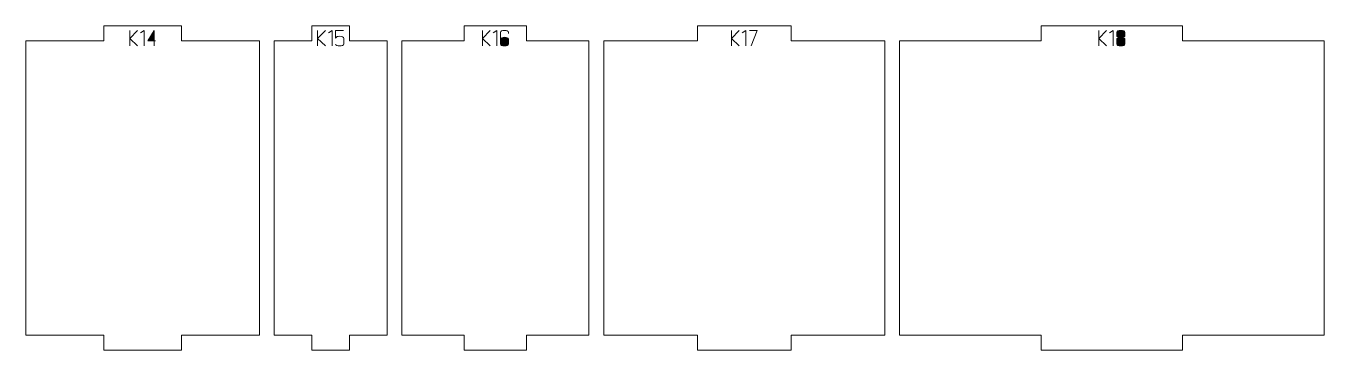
# Model space of a CAD drawing. Header units: centimetres. Extents: x -249 to 275, y -506 to 461.
# Drawn here: x -147.84 to -121.39, y -339.21 to -332.61 of the extents above; entities that cross this region are included whole.
import ezdxf

# ---------------------------------------------------------------- set-up
doc = ezdxf.new("R2010")
doc.units = ezdxf.units.CM
doc.header["$MEASUREMENT"] = 0
doc.layers.add('Capa 1', color=7, linetype='Continuous')

msp = doc.modelspace()

# ---------------------------------------------------------------- hatches: boundary and pattern name
at = {"layer": 'Capa 1', "true_color": 0x3e4095}
h = msp.add_hatch(color=175, dxfattribs=at)
edge = h.paths.add_edge_path()
edge.add_spline(control_points=[(-145.56828, -333.01508), (-145.56828, -333.01508), (-145.72696, -332.86328), (-145.72696, -332.86328), (-145.72696, -332.86328), (-145.72696, -333.01508), (-145.72696, -333.01508), (-145.72696, -333.01508), (-145.72696, -332.69864), (-145.72696, -332.69864), (-145.72696, -332.69864), (-145.72696, -332.86328), (-145.72696, -332.86328), (-145.72696, -332.86328), (-145.56828, -332.69864), (-145.56828, -332.69864), (-145.56828, -332.69864), (-145.72696, -332.86328), (-145.72696, -332.86328), (-145.72696, -332.86328), (-145.56828, -333.01508), (-145.56828, -333.01508)], knot_values=[0, 0, 0, 0, 0.14285714, 0.14285714, 0.14285714, 0.28571429, 0.28571429, 0.28571429, 0.42857143, 0.42857143, 0.42857143, 0.57142857, 0.57142857, 0.57142857, 0.71428571, 0.71428571, 0.71428571, 0.85714286, 0.85714286, 0.85714286, 1, 1, 1, 1], degree=3, periodic=1)
h = msp.add_hatch(color=175, dxfattribs=at)
edge = h.paths.add_edge_path()
edge.add_spline(control_points=[(-145.4307, -332.69818), (-145.4307, -332.69818), (-145.50683, -332.75092), (-145.50683, -332.75092), (-145.50683, -332.75092), (-145.4307, -332.69818), (-145.4307, -332.69818), (-145.4307, -332.69818), (-145.4307, -333.01508), (-145.4307, -333.01508), (-145.4307, -333.01508), (-145.4307, -332.69818), (-145.4307, -332.69818)], knot_values=[0, 0, 0, 0, 0.25, 0.25, 0.25, 0.5, 0.5, 0.5, 0.75, 0.75, 0.75, 1, 1, 1, 1], degree=3, periodic=1)
h = msp.add_hatch(color=175, dxfattribs=at)
edge = h.paths.add_edge_path()
edge.add_spline(control_points=[(-145.23028, -332.91052), (-145.23028, -332.91052), (-145.23028, -332.69818), (-145.23028, -332.69818), (-145.23028, -332.69818), (-145.36007, -332.91052), (-145.36007, -332.91052), (-145.36007, -332.91052), (-145.23028, -332.91052), (-145.23028, -332.91052)], knot_values=[0, 0, 0, 0, 0.33333333, 0.33333333, 0.33333333, 0.66666667, 0.66666667, 0.66666667, 1, 1, 1, 1], degree=3, periodic=1)
h = msp.add_hatch(color=175, dxfattribs=at)
edge = h.paths.add_edge_path()
edge.add_spline(control_points=[(-145.23028, -332.91052), (-145.23028, -332.91052), (-145.23028, -333.01508), (-145.23028, -333.01508), (-145.23028, -333.01508), (-145.23028, -332.91052), (-145.23028, -332.91052), (-145.23028, -332.91052), (-145.36007, -332.91052), (-145.36007, -332.91052), (-145.36007, -332.91052), (-145.23028, -332.69818), (-145.23028, -332.69818), (-145.23028, -332.69818), (-145.23028, -332.91052), (-145.23028, -332.91052), (-145.23028, -332.91052), (-145.20047, -332.91052), (-145.20047, -332.91052), (-145.20047, -332.91052), (-145.23028, -332.91052), (-145.23028, -332.91052)], knot_values=[0, 0, 0, 0, 0.14285714, 0.14285714, 0.14285714, 0.28571429, 0.28571429, 0.28571429, 0.42857143, 0.42857143, 0.42857143, 0.57142857, 0.57142857, 0.57142857, 0.71428571, 0.71428571, 0.71428571, 0.85714286, 0.85714286, 0.85714286, 1, 1, 1, 1], degree=3, periodic=1)
h = msp.add_hatch(color=175, dxfattribs=at)
edge = h.paths.add_edge_path()
edge.add_spline(control_points=[(-141.74133, -333.01508), (-141.74133, -333.01508), (-141.90001, -332.86328), (-141.90001, -332.86328), (-141.90001, -332.86328), (-141.90001, -333.01508), (-141.90001, -333.01508), (-141.90001, -333.01508), (-141.90001, -332.69864), (-141.90001, -332.69864), (-141.90001, -332.69864), (-141.90001, -332.86328), (-141.90001, -332.86328), (-141.90001, -332.86328), (-141.74133, -332.69864), (-141.74133, -332.69864), (-141.74133, -332.69864), (-141.90001, -332.86328), (-141.90001, -332.86328), (-141.90001, -332.86328), (-141.74133, -333.01508), (-141.74133, -333.01508)], knot_values=[0, 0, 0, 0, 0.14285714, 0.14285714, 0.14285714, 0.28571429, 0.28571429, 0.28571429, 0.42857143, 0.42857143, 0.42857143, 0.57142857, 0.57142857, 0.57142857, 0.71428571, 0.71428571, 0.71428571, 0.85714286, 0.85714286, 0.85714286, 1, 1, 1, 1], degree=3, periodic=1)
h = msp.add_hatch(color=175, dxfattribs=at)
edge = h.paths.add_edge_path()
edge.add_spline(control_points=[(-141.60375, -332.69818), (-141.60375, -332.69818), (-141.67988, -332.75092), (-141.67988, -332.75092), (-141.67988, -332.75092), (-141.60375, -332.69818), (-141.60375, -332.69818), (-141.60375, -332.69818), (-141.60375, -333.01508), (-141.60375, -333.01508), (-141.60375, -333.01508), (-141.60375, -332.69818), (-141.60375, -332.69818)], knot_values=[0, 0, 0, 0, 0.25, 0.25, 0.25, 0.5, 0.5, 0.5, 0.75, 0.75, 0.75, 1, 1, 1, 1], degree=3, periodic=1)
h = msp.add_hatch(color=175, dxfattribs=at)
edge = h.paths.add_edge_path()
edge.add_spline(control_points=[(-141.45057, -333.01508), (-141.47411, -333.01508), (-141.49376, -333.01164), (-141.5095, -333.00476), (-141.52525, -332.99788), (-141.53312, -332.98955), (-141.53312, -332.97977), (-141.53312, -332.98955), (-141.52525, -332.99788), (-141.5095, -333.00476), (-141.49376, -333.01164), (-141.47411, -333.01508), (-141.45057, -333.01508), (-141.42703, -333.01508), (-141.40738, -333.01164), (-141.39164, -333.00476), (-141.37589, -332.99788), (-141.36802, -332.98955), (-141.36802, -332.97977), (-141.36802, -332.97977), (-141.36802, -332.85411), (-141.36802, -332.85411), (-141.36802, -332.84432), (-141.37589, -332.83599), (-141.39164, -332.82911), (-141.40738, -332.82223), (-141.42703, -332.81879), (-141.45057, -332.81879), (-141.47197, -332.82063), (-141.48848, -332.82308), (-141.5001, -332.82613), (-141.51172, -332.82919), (-141.52272, -332.83852), (-141.53312, -332.85411), (-141.53312, -332.85411), (-141.53312, -332.69864), (-141.53312, -332.69864), (-141.53312, -332.69864), (-141.37352, -332.69864), (-141.37352, -332.69864), (-141.37352, -332.69864), (-141.53312, -332.69864), (-141.53312, -332.69864), (-141.53312, -332.69864), (-141.53312, -332.85411), (-141.53312, -332.85411), (-141.52272, -332.83852), (-141.51172, -332.82919), (-141.5001, -332.82613), (-141.48848, -332.82308), (-141.47197, -332.82063), (-141.45057, -332.81879), (-141.42703, -332.81879), (-141.40738, -332.82223), (-141.39164, -332.82911), (-141.37589, -332.83599), (-141.36802, -332.84432), (-141.36802, -332.85411), (-141.36802, -332.85411), (-141.36802, -332.97977), (-141.36802, -332.97977), (-141.36802, -332.98955), (-141.37589, -332.99788), (-141.39164, -333.00476), (-141.40738, -333.01164), (-141.42703, -333.01508), (-141.45057, -333.01508)], knot_values=[0, 0, 0, 0, 0.04545455, 0.04545455, 0.04545455, 0.09090909, 0.09090909, 0.09090909, 0.13636364, 0.13636364, 0.13636364, 0.18181818, 0.18181818, 0.18181818, 0.22727273, 0.22727273, 0.22727273, 0.27272727, 0.27272727, 0.27272727, 0.31818182, 0.31818182, 0.31818182, 0.36363636, 0.36363636, 0.36363636, 0.40909091, 0.40909091, 0.40909091, 0.45454545, 0.45454545, 0.45454545, 0.5, 0.5, 0.5, 0.54545455, 0.54545455, 0.54545455, 0.59090909, 0.59090909, 0.59090909, 0.63636364, 0.63636364, 0.63636364, 0.68181818, 0.68181818, 0.68181818, 0.72727273, 0.72727273, 0.72727273, 0.77272727, 0.77272727, 0.77272727, 0.81818182, 0.81818182, 0.81818182, 0.86363636, 0.86363636, 0.86363636, 0.90909091, 0.90909091, 0.90909091, 0.95454545, 0.95454545, 0.95454545, 1, 1, 1, 1], degree=3, periodic=1)
h = msp.add_hatch(color=175, dxfattribs=at)
edge = h.paths.add_edge_path()
edge.add_spline(control_points=[(-138.38371, -333.01508), (-138.38371, -333.01508), (-138.54239, -332.86328), (-138.54239, -332.86328), (-138.54239, -332.86328), (-138.54239, -333.01508), (-138.54239, -333.01508), (-138.54239, -333.01508), (-138.54239, -332.69864), (-138.54239, -332.69864), (-138.54239, -332.69864), (-138.54239, -332.86328), (-138.54239, -332.86328), (-138.54239, -332.86328), (-138.38371, -332.69864), (-138.38371, -332.69864), (-138.38371, -332.69864), (-138.54239, -332.86328), (-138.54239, -332.86328), (-138.54239, -332.86328), (-138.38371, -333.01508), (-138.38371, -333.01508)], knot_values=[0, 0, 0, 0, 0.14285714, 0.14285714, 0.14285714, 0.28571429, 0.28571429, 0.28571429, 0.42857143, 0.42857143, 0.42857143, 0.57142857, 0.57142857, 0.57142857, 0.71428571, 0.71428571, 0.71428571, 0.85714286, 0.85714286, 0.85714286, 1, 1, 1, 1], degree=3, periodic=1)
h = msp.add_hatch(color=175, dxfattribs=at)
edge = h.paths.add_edge_path()
edge.add_spline(control_points=[(-138.24613, -332.69818), (-138.24613, -332.69818), (-138.32226, -332.75092), (-138.32226, -332.75092), (-138.32226, -332.75092), (-138.24613, -332.69818), (-138.24613, -332.69818), (-138.24613, -332.69818), (-138.24613, -333.01508), (-138.24613, -333.01508), (-138.24613, -333.01508), (-138.24613, -332.69818), (-138.24613, -332.69818)], knot_values=[0, 0, 0, 0, 0.25, 0.25, 0.25, 0.5, 0.5, 0.5, 0.75, 0.75, 0.75, 1, 1, 1, 1], degree=3, periodic=1)
h = msp.add_hatch(color=175, dxfattribs=at)
edge = h.paths.add_edge_path()
edge.add_spline(control_points=[(-138.09295, -333.01508), (-138.11649, -333.01508), (-138.13614, -333.01164), (-138.15188, -333.00476), (-138.16763, -332.99788), (-138.1755, -332.98955), (-138.1755, -332.97977), (-138.1755, -332.97977), (-138.1755, -332.87291), (-138.1755, -332.87291), (-138.1755, -332.87291), (-138.1755, -332.73395), (-138.1755, -332.73395), (-138.1755, -332.72417), (-138.16763, -332.71584), (-138.15188, -332.70896), (-138.13614, -332.70208), (-138.11649, -332.69864), (-138.09295, -332.69864), (-138.06941, -332.69864), (-138.04976, -332.70208), (-138.03402, -332.70896), (-138.01827, -332.71584), (-138.0104, -332.72417), (-138.0104, -332.73395), (-138.0104, -332.73395), (-138.0104, -332.75963), (-138.0104, -332.75963), (-138.0104, -332.75963), (-138.0104, -332.73395), (-138.0104, -332.73395), (-138.0104, -332.72417), (-138.01827, -332.71584), (-138.03402, -332.70896), (-138.04976, -332.70208), (-138.06941, -332.69864), (-138.09295, -332.69864), (-138.11649, -332.69864), (-138.13614, -332.70208), (-138.15188, -332.70896), (-138.16763, -332.71584), (-138.1755, -332.72417), (-138.1755, -332.73395), (-138.1755, -332.73395), (-138.1755, -332.87291), (-138.1755, -332.87291), (-138.1755, -332.86374), (-138.16595, -332.85556), (-138.14684, -332.84838), (-138.12773, -332.84119), (-138.10977, -332.8376), (-138.09295, -332.8376), (-138.06941, -332.8376), (-138.04976, -332.84104), (-138.03402, -332.84792), (-138.01827, -332.8548), (-138.0104, -332.86313), (-138.0104, -332.87291), (-138.0104, -332.87291), (-138.0104, -332.97977), (-138.0104, -332.97977), (-138.0104, -332.98955), (-138.01827, -332.99788), (-138.03402, -333.00476), (-138.04976, -333.01164), (-138.06941, -333.01508), (-138.09295, -333.01508)], knot_values=[0, 0, 0, 0, 0.04545455, 0.04545455, 0.04545455, 0.09090909, 0.09090909, 0.09090909, 0.13636364, 0.13636364, 0.13636364, 0.18181818, 0.18181818, 0.18181818, 0.22727273, 0.22727273, 0.22727273, 0.27272727, 0.27272727, 0.27272727, 0.31818182, 0.31818182, 0.31818182, 0.36363636, 0.36363636, 0.36363636, 0.40909091, 0.40909091, 0.40909091, 0.45454545, 0.45454545, 0.45454545, 0.5, 0.5, 0.5, 0.54545455, 0.54545455, 0.54545455, 0.59090909, 0.59090909, 0.59090909, 0.63636364, 0.63636364, 0.63636364, 0.68181818, 0.68181818, 0.68181818, 0.72727273, 0.72727273, 0.72727273, 0.77272727, 0.77272727, 0.77272727, 0.81818182, 0.81818182, 0.81818182, 0.86363636, 0.86363636, 0.86363636, 0.90909091, 0.90909091, 0.90909091, 0.95454545, 0.95454545, 0.95454545, 1, 1, 1, 1], degree=3, periodic=1)
h = msp.add_hatch(color=175, dxfattribs=at)
edge = h.paths.add_edge_path()
edge.add_spline(control_points=[(-133.31088, -333.01508), (-133.31088, -333.01508), (-133.46956, -332.86328), (-133.46956, -332.86328), (-133.46956, -332.86328), (-133.46956, -333.01508), (-133.46956, -333.01508), (-133.46956, -333.01508), (-133.46956, -332.69864), (-133.46956, -332.69864), (-133.46956, -332.69864), (-133.46956, -332.86328), (-133.46956, -332.86328), (-133.46956, -332.86328), (-133.31088, -332.69864), (-133.31088, -332.69864), (-133.31088, -332.69864), (-133.46956, -332.86328), (-133.46956, -332.86328), (-133.46956, -332.86328), (-133.31088, -333.01508), (-133.31088, -333.01508)], knot_values=[0, 0, 0, 0, 0.14285714, 0.14285714, 0.14285714, 0.28571429, 0.28571429, 0.28571429, 0.42857143, 0.42857143, 0.42857143, 0.57142857, 0.57142857, 0.57142857, 0.71428571, 0.71428571, 0.71428571, 0.85714286, 0.85714286, 0.85714286, 1, 1, 1, 1], degree=3, periodic=1)
h = msp.add_hatch(color=175, dxfattribs=at)
edge = h.paths.add_edge_path()
edge.add_spline(control_points=[(-133.1733, -332.69818), (-133.1733, -332.69818), (-133.24943, -332.75092), (-133.24943, -332.75092), (-133.24943, -332.75092), (-133.1733, -332.69818), (-133.1733, -332.69818), (-133.1733, -332.69818), (-133.1733, -333.01508), (-133.1733, -333.01508), (-133.1733, -333.01508), (-133.1733, -332.69818), (-133.1733, -332.69818)], knot_values=[0, 0, 0, 0, 0.25, 0.25, 0.25, 0.5, 0.5, 0.5, 0.75, 0.75, 0.75, 1, 1, 1, 1], degree=3, periodic=1)
h = msp.add_hatch(color=175, dxfattribs=at)
edge = h.paths.add_edge_path()
edge.add_spline(control_points=[(-133.06415, -333.01508), (-133.06415, -333.01508), (-132.94307, -332.69864), (-132.94307, -332.69864), (-132.94307, -332.69864), (-133.10267, -332.69864), (-133.10267, -332.69864), (-133.10267, -332.69864), (-132.94307, -332.69864), (-132.94307, -332.69864), (-132.94307, -332.69864), (-133.06415, -333.01508), (-133.06415, -333.01508)], knot_values=[0, 0, 0, 0, 0.25, 0.25, 0.25, 0.5, 0.5, 0.5, 0.75, 0.75, 0.75, 1, 1, 1, 1], degree=3, periodic=1)
h = msp.add_hatch(color=175, dxfattribs=at)
edge = h.paths.add_edge_path()
edge.add_spline(control_points=[(-125.82533, -333.01508), (-125.82533, -333.01508), (-125.98401, -332.86328), (-125.98401, -332.86328), (-125.98401, -332.86328), (-125.98401, -333.01508), (-125.98401, -333.01508), (-125.98401, -333.01508), (-125.98401, -332.69864), (-125.98401, -332.69864), (-125.98401, -332.69864), (-125.98401, -332.86328), (-125.98401, -332.86328), (-125.98401, -332.86328), (-125.82533, -332.69864), (-125.82533, -332.69864), (-125.82533, -332.69864), (-125.98401, -332.86328), (-125.98401, -332.86328), (-125.98401, -332.86328), (-125.82533, -333.01508), (-125.82533, -333.01508)], knot_values=[0, 0, 0, 0, 0.14285714, 0.14285714, 0.14285714, 0.28571429, 0.28571429, 0.28571429, 0.42857143, 0.42857143, 0.42857143, 0.57142857, 0.57142857, 0.57142857, 0.71428571, 0.71428571, 0.71428571, 0.85714286, 0.85714286, 0.85714286, 1, 1, 1, 1], degree=3, periodic=1)
h = msp.add_hatch(color=175, dxfattribs=at)
edge = h.paths.add_edge_path()
edge.add_spline(control_points=[(-125.68775, -332.69818), (-125.68775, -332.69818), (-125.76388, -332.75092), (-125.76388, -332.75092), (-125.76388, -332.75092), (-125.68775, -332.69818), (-125.68775, -332.69818), (-125.68775, -332.69818), (-125.68775, -333.01508), (-125.68775, -333.01508), (-125.68775, -333.01508), (-125.68775, -332.69818), (-125.68775, -332.69818)], knot_values=[0, 0, 0, 0, 0.25, 0.25, 0.25, 0.5, 0.5, 0.5, 0.75, 0.75, 0.75, 1, 1, 1, 1], degree=3, periodic=1)
h = msp.add_hatch(color=175, dxfattribs=at)
edge = h.paths.add_edge_path()
edge.add_spline(control_points=[(-125.61712, -332.80825), (-125.61712, -332.8162), (-125.61146, -332.82338), (-125.60015, -332.8298), (-125.58884, -332.83622), (-125.56698, -332.8405), (-125.53457, -332.84264), (-125.50216, -332.8405), (-125.4803, -332.83622), (-125.46899, -332.8298), (-125.45768, -332.82338), (-125.45202, -332.8162), (-125.45202, -332.80825), (-125.45202, -332.80825), (-125.45202, -332.73395), (-125.45202, -332.73395), (-125.45202, -332.72417), (-125.45989, -332.71584), (-125.47564, -332.70896), (-125.49138, -332.70208), (-125.51103, -332.69864), (-125.53457, -332.69864), (-125.55811, -332.69864), (-125.57776, -332.70208), (-125.5935, -332.70896), (-125.60925, -332.71584), (-125.61712, -332.72417), (-125.61712, -332.73395), (-125.61712, -332.73395), (-125.61712, -332.80825), (-125.61712, -332.80825)], knot_values=[0, 0, 0, 0, 0.1, 0.1, 0.1, 0.2, 0.2, 0.2, 0.3, 0.3, 0.3, 0.4, 0.4, 0.4, 0.5, 0.5, 0.5, 0.6, 0.6, 0.6, 0.7, 0.7, 0.7, 0.8, 0.8, 0.8, 0.9, 0.9, 0.9, 1, 1, 1, 1], degree=3, periodic=1)
h = msp.add_hatch(color=175, dxfattribs=at)
edge = h.paths.add_edge_path()
edge.add_spline(control_points=[(-125.53457, -333.01508), (-125.55811, -333.01508), (-125.57776, -333.01164), (-125.5935, -333.00476), (-125.60925, -332.99788), (-125.61712, -332.98955), (-125.61712, -332.97977), (-125.61712, -332.97977), (-125.61712, -332.87658), (-125.61712, -332.87658), (-125.61712, -332.86832), (-125.61146, -332.86114), (-125.60015, -332.85503), (-125.58884, -332.84891), (-125.56698, -332.84478), (-125.53457, -332.84264), (-125.56698, -332.8405), (-125.58884, -332.83622), (-125.60015, -332.8298), (-125.61146, -332.82338), (-125.61712, -332.8162), (-125.61712, -332.80825), (-125.61712, -332.80825), (-125.61712, -332.73395), (-125.61712, -332.73395), (-125.61712, -332.72417), (-125.60925, -332.71584), (-125.5935, -332.70896), (-125.57776, -332.70208), (-125.55811, -332.69864), (-125.53457, -332.69864), (-125.51103, -332.69864), (-125.49138, -332.70208), (-125.47564, -332.70896), (-125.45989, -332.71584), (-125.45202, -332.72417), (-125.45202, -332.73395), (-125.45202, -332.73395), (-125.45202, -332.80825), (-125.45202, -332.80825), (-125.45202, -332.8162), (-125.45768, -332.82338), (-125.46899, -332.8298), (-125.4803, -332.83622), (-125.50216, -332.8405), (-125.53457, -332.84264), (-125.50216, -332.84478), (-125.4803, -332.84891), (-125.46899, -332.85503), (-125.45768, -332.86114), (-125.45202, -332.86832), (-125.45202, -332.87658), (-125.45202, -332.87658), (-125.45202, -332.97977), (-125.45202, -332.97977), (-125.45202, -332.98955), (-125.45989, -332.99788), (-125.47564, -333.00476), (-125.49138, -333.01164), (-125.51103, -333.01508), (-125.53457, -333.01508)], knot_values=[0, 0, 0, 0, 0.05, 0.05, 0.05, 0.1, 0.1, 0.1, 0.15, 0.15, 0.15, 0.2, 0.2, 0.2, 0.25, 0.25, 0.25, 0.3, 0.3, 0.3, 0.35, 0.35, 0.35, 0.4, 0.4, 0.4, 0.45, 0.45, 0.45, 0.5, 0.5, 0.5, 0.55, 0.55, 0.55, 0.6, 0.6, 0.6, 0.65, 0.65, 0.65, 0.7, 0.7, 0.7, 0.75, 0.75, 0.75, 0.8, 0.8, 0.8, 0.85, 0.85, 0.85, 0.9, 0.9, 0.9, 0.95, 0.95, 0.95, 1, 1, 1, 1], degree=3, periodic=1)
h = msp.add_hatch(color=175, dxfattribs=at)
edge = h.paths.add_edge_path()
edge.add_spline(control_points=[(-138.1755, -332.97977), (-138.1755, -332.98955), (-138.16763, -332.99788), (-138.15188, -333.00476), (-138.13614, -333.01164), (-138.11649, -333.01508), (-138.09295, -333.01508), (-138.06941, -333.01508), (-138.04976, -333.01164), (-138.03402, -333.00476), (-138.01827, -332.99788), (-138.0104, -332.98955), (-138.0104, -332.97977), (-138.0104, -332.97977), (-138.0104, -332.87291), (-138.0104, -332.87291), (-138.0104, -332.86313), (-138.01827, -332.8548), (-138.03402, -332.84792), (-138.04976, -332.84104), (-138.06941, -332.8376), (-138.09295, -332.8376), (-138.10977, -332.8376), (-138.12773, -332.84119), (-138.14684, -332.84838), (-138.16595, -332.85556), (-138.1755, -332.86374), (-138.1755, -332.87291), (-138.1755, -332.87291), (-138.1755, -332.97977), (-138.1755, -332.97977)], knot_values=[0, 0, 0, 0, 0.1, 0.1, 0.1, 0.2, 0.2, 0.2, 0.3, 0.3, 0.3, 0.4, 0.4, 0.4, 0.5, 0.5, 0.5, 0.6, 0.6, 0.6, 0.7, 0.7, 0.7, 0.8, 0.8, 0.8, 0.9, 0.9, 0.9, 1, 1, 1, 1], degree=3, periodic=1)
h = msp.add_hatch(color=175, dxfattribs=at)
edge = h.paths.add_edge_path()
edge.add_spline(control_points=[(-125.61712, -332.97977), (-125.61712, -332.98955), (-125.60925, -332.99788), (-125.5935, -333.00476), (-125.57776, -333.01164), (-125.55811, -333.01508), (-125.53457, -333.01508), (-125.51103, -333.01508), (-125.49138, -333.01164), (-125.47564, -333.00476), (-125.45989, -332.99788), (-125.45202, -332.98955), (-125.45202, -332.97977), (-125.45202, -332.97977), (-125.45202, -332.87658), (-125.45202, -332.87658), (-125.45202, -332.86832), (-125.45768, -332.86114), (-125.46899, -332.85503), (-125.4803, -332.84891), (-125.50216, -332.84478), (-125.53457, -332.84264), (-125.56698, -332.84478), (-125.58884, -332.84891), (-125.60015, -332.85503), (-125.61146, -332.86114), (-125.61712, -332.86832), (-125.61712, -332.87658), (-125.61712, -332.87658), (-125.61712, -332.97977), (-125.61712, -332.97977)], knot_values=[0, 0, 0, 0, 0.1, 0.1, 0.1, 0.2, 0.2, 0.2, 0.3, 0.3, 0.3, 0.4, 0.4, 0.4, 0.5, 0.5, 0.5, 0.6, 0.6, 0.6, 0.7, 0.7, 0.7, 0.8, 0.8, 0.8, 0.9, 0.9, 0.9, 1, 1, 1, 1], degree=3, periodic=1)

# ---------------------------------------------------------------- linework, layer by layer
at = {"layer": 'Capa 1', "color": 240, "lineweight": 9}
for points in [[(-147.84122, -332.90868), (-147.84122, -332.90868), (-147.84122, -338.90868), (-147.84122, -338.90868), (-147.84122, -338.90868), (-146.25622, -338.90868), (-146.25622, -338.90868), (-146.25622, -338.90868), (-146.25622, -339.20868), (-146.25622, -339.20868), (-146.25622, -339.20868), (-144.67122, -339.20868), (-144.67122, -339.20868), (-144.67122, -339.20868), (-144.67122, -338.90868), (-144.67122, -338.90868), (-144.67122, -338.90868), (-143.08622, -338.90868), (-143.08622, -338.90868), (-143.08622, -338.90868), (-143.08622, -332.90868), (-143.08622, -332.90868), (-143.08622, -332.90868), (-144.67122, -332.90868), (-144.67122, -332.90868), (-144.67122, -332.90868), (-144.67122, -332.60868), (-144.67122, -332.60868), (-144.67122, -332.60868), (-146.25622, -332.60868), (-146.25622, -332.60868), (-146.25622, -332.60868), (-146.25622, -332.90868), (-146.25622, -332.90868), (-146.25622, -332.90868), (-147.84122, -332.90868), (-147.84122, -332.90868)], [(-142.78622, -332.90868), (-142.78622, -332.90868), (-142.78622, -338.90868), (-142.78622, -338.90868), (-142.78622, -338.90868), (-142.01808, -338.90868), (-142.01808, -338.90868), (-142.01808, -338.90868), (-142.01808, -339.20868), (-142.01808, -339.20868), (-142.01808, -339.20868), (-141.24995, -339.20868), (-141.24995, -339.20868), (-141.24995, -339.20868), (-141.24995, -338.90868), (-141.24995, -338.90868), (-141.24995, -338.90868), (-140.48181, -338.90868), (-140.48181, -338.90868), (-140.48181, -338.90868), (-140.48181, -332.90868), (-140.48181, -332.90868), (-140.48181, -332.90868), (-141.24995, -332.90868), (-141.24995, -332.90868), (-141.24995, -332.90868), (-141.24995, -332.60868), (-141.24995, -332.60868), (-141.24995, -332.60868), (-142.01808, -332.60868), (-142.01808, -332.60868), (-142.01808, -332.60868), (-142.01808, -332.90868), (-142.01808, -332.90868), (-142.01808, -332.90868), (-142.78622, -332.90868), (-142.78622, -332.90868)], [(-140.18181, -332.90868), (-140.18181, -332.90868), (-140.18181, -338.90868), (-140.18181, -338.90868), (-140.18181, -338.90868), (-138.91153, -338.90868), (-138.91153, -338.90868), (-138.91153, -338.90868), (-138.91153, -339.20868), (-138.91153, -339.20868), (-138.91153, -339.20868), (-137.64125, -339.20868), (-137.64125, -339.20868), (-137.64125, -339.20868), (-137.64125, -338.90868), (-137.64125, -338.90868), (-137.64125, -338.90868), (-136.37098, -338.90868), (-136.37098, -338.90868), (-136.37098, -338.90868), (-136.37098, -332.90868), (-136.37098, -332.90868), (-136.37098, -332.90868), (-137.64125, -332.90868), (-137.64125, -332.90868), (-137.64125, -332.90868), (-137.64125, -332.60868), (-137.64125, -332.60868), (-137.64125, -332.60868), (-138.91153, -332.60868), (-138.91153, -332.60868), (-138.91153, -332.60868), (-138.91153, -332.90868), (-138.91153, -332.90868), (-138.91153, -332.90868), (-140.18181, -332.90868), (-140.18181, -332.90868)], [(-136.07098, -332.90868), (-136.07098, -332.90868), (-136.07098, -338.90868), (-136.07098, -338.90868), (-136.07098, -338.90868), (-134.16121, -338.90868), (-134.16121, -338.90868), (-134.16121, -338.90868), (-134.16121, -339.20868), (-134.16121, -339.20868), (-134.16121, -339.20868), (-132.25144, -339.20868), (-132.25144, -339.20868), (-132.25144, -339.20868), (-132.25144, -338.90868), (-132.25144, -338.90868), (-132.25144, -338.90868), (-130.34166, -338.90868), (-130.34166, -338.90868), (-130.34166, -338.90868), (-130.34166, -332.90868), (-130.34166, -332.90868), (-130.34166, -332.90868), (-132.25144, -332.90868), (-132.25144, -332.90868), (-132.25144, -332.90868), (-132.25144, -332.60868), (-132.25144, -332.60868), (-132.25144, -332.60868), (-134.16121, -332.60868), (-134.16121, -332.60868), (-134.16121, -332.60868), (-134.16121, -332.90868), (-134.16121, -332.90868), (-134.16121, -332.90868), (-136.07098, -332.90868), (-136.07098, -332.90868)], [(-130.04166, -332.90868), (-130.04166, -332.90868), (-130.04166, -338.90868), (-130.04166, -338.90868), (-130.04166, -338.90868), (-127.15924, -338.90868), (-127.15924, -338.90868), (-127.15924, -338.90868), (-127.15924, -339.20868), (-127.15924, -339.20868), (-127.15924, -339.20868), (-124.27681, -339.20868), (-124.27681, -339.20868), (-124.27681, -339.20868), (-124.27681, -338.90868), (-124.27681, -338.90868), (-124.27681, -338.90868), (-121.39438, -338.90868), (-121.39438, -338.90868), (-121.39438, -338.90868), (-121.39438, -332.90868), (-121.39438, -332.90868), (-121.39438, -332.90868), (-124.27681, -332.90868), (-124.27681, -332.90868), (-124.27681, -332.90868), (-124.27681, -332.60868), (-124.27681, -332.60868), (-124.27681, -332.60868), (-127.15924, -332.60868), (-127.15924, -332.60868), (-127.15924, -332.60868), (-127.15924, -332.90868), (-127.15924, -332.90868), (-127.15924, -332.90868), (-130.04166, -332.90868), (-130.04166, -332.90868)]]:
    msp.add_open_spline(points, degree=3, knots=[0, 0, 0, 0, 0.08333333, 0.08333333, 0.08333333, 0.16666667, 0.16666667, 0.16666667, 0.25, 0.25, 0.25, 0.33333333, 0.33333333, 0.33333333, 0.41666667, 0.41666667, 0.41666667, 0.5, 0.5, 0.5, 0.58333333, 0.58333333, 0.58333333, 0.66666667, 0.66666667, 0.66666667, 0.75, 0.75, 0.75, 0.83333333, 0.83333333, 0.83333333, 0.91666667, 0.91666667, 0.91666667, 1, 1, 1, 1], dxfattribs=at)
at = {"layer": 'Capa 1', "color": 114, "lineweight": 9}
for points, knots in [([(-145.56828, -333.01508), (-145.56828, -333.01508), (-145.72696, -332.86328), (-145.72696, -332.86328), (-145.72696, -332.86328), (-145.72696, -333.01508), (-145.72696, -333.01508), (-145.72696, -333.01508), (-145.72696, -332.69864), (-145.72696, -332.69864), (-145.72696, -332.69864), (-145.72696, -332.86328), (-145.72696, -332.86328), (-145.72696, -332.86328), (-145.56828, -332.69864), (-145.56828, -332.69864), (-145.56828, -332.69864), (-145.72696, -332.86328), (-145.72696, -332.86328), (-145.72696, -332.86328), (-145.56828, -333.01508), (-145.56828, -333.01508)], [0, 0, 0, 0, 0.14285714, 0.14285714, 0.14285714, 0.28571429, 0.28571429, 0.28571429, 0.42857143, 0.42857143, 0.42857143, 0.57142857, 0.57142857, 0.57142857, 0.71428571, 0.71428571, 0.71428571, 0.85714286, 0.85714286, 0.85714286, 1, 1, 1, 1]), ([(-145.4307, -332.69818), (-145.4307, -332.69818), (-145.50683, -332.75092), (-145.50683, -332.75092), (-145.50683, -332.75092), (-145.4307, -332.69818), (-145.4307, -332.69818), (-145.4307, -332.69818), (-145.4307, -333.01508), (-145.4307, -333.01508), (-145.4307, -333.01508), (-145.4307, -332.69818), (-145.4307, -332.69818)], [0, 0, 0, 0, 0.25, 0.25, 0.25, 0.5, 0.5, 0.5, 0.75, 0.75, 0.75, 1, 1, 1, 1]), ([(-145.23028, -332.91052), (-145.23028, -332.91052), (-145.23028, -332.69818), (-145.23028, -332.69818), (-145.23028, -332.69818), (-145.36007, -332.91052), (-145.36007, -332.91052), (-145.36007, -332.91052), (-145.23028, -332.91052), (-145.23028, -332.91052)], [0, 0, 0, 0, 0.33333333, 0.33333333, 0.33333333, 0.66666667, 0.66666667, 0.66666667, 1, 1, 1, 1]), ([(-145.23028, -332.91052), (-145.23028, -332.91052), (-145.23028, -333.01508), (-145.23028, -333.01508), (-145.23028, -333.01508), (-145.23028, -332.91052), (-145.23028, -332.91052), (-145.23028, -332.91052), (-145.36007, -332.91052), (-145.36007, -332.91052), (-145.36007, -332.91052), (-145.23028, -332.69818), (-145.23028, -332.69818), (-145.23028, -332.69818), (-145.23028, -332.91052), (-145.23028, -332.91052), (-145.23028, -332.91052), (-145.20047, -332.91052), (-145.20047, -332.91052), (-145.20047, -332.91052), (-145.23028, -332.91052), (-145.23028, -332.91052)], [0, 0, 0, 0, 0.14285714, 0.14285714, 0.14285714, 0.28571429, 0.28571429, 0.28571429, 0.42857143, 0.42857143, 0.42857143, 0.57142857, 0.57142857, 0.57142857, 0.71428571, 0.71428571, 0.71428571, 0.85714286, 0.85714286, 0.85714286, 1, 1, 1, 1]), ([(-141.74133, -333.01508), (-141.74133, -333.01508), (-141.90001, -332.86328), (-141.90001, -332.86328), (-141.90001, -332.86328), (-141.90001, -333.01508), (-141.90001, -333.01508), (-141.90001, -333.01508), (-141.90001, -332.69864), (-141.90001, -332.69864), (-141.90001, -332.69864), (-141.90001, -332.86328), (-141.90001, -332.86328), (-141.90001, -332.86328), (-141.74133, -332.69864), (-141.74133, -332.69864), (-141.74133, -332.69864), (-141.90001, -332.86328), (-141.90001, -332.86328), (-141.90001, -332.86328), (-141.74133, -333.01508), (-141.74133, -333.01508)], [0, 0, 0, 0, 0.14285714, 0.14285714, 0.14285714, 0.28571429, 0.28571429, 0.28571429, 0.42857143, 0.42857143, 0.42857143, 0.57142857, 0.57142857, 0.57142857, 0.71428571, 0.71428571, 0.71428571, 0.85714286, 0.85714286, 0.85714286, 1, 1, 1, 1]), ([(-141.60375, -332.69818), (-141.60375, -332.69818), (-141.67988, -332.75092), (-141.67988, -332.75092), (-141.67988, -332.75092), (-141.60375, -332.69818), (-141.60375, -332.69818), (-141.60375, -332.69818), (-141.60375, -333.01508), (-141.60375, -333.01508), (-141.60375, -333.01508), (-141.60375, -332.69818), (-141.60375, -332.69818)], [0, 0, 0, 0, 0.25, 0.25, 0.25, 0.5, 0.5, 0.5, 0.75, 0.75, 0.75, 1, 1, 1, 1]), ([(-141.45057, -333.01508), (-141.47411, -333.01508), (-141.49376, -333.01164), (-141.5095, -333.00476), (-141.52525, -332.99788), (-141.53312, -332.98955), (-141.53312, -332.97977), (-141.53312, -332.98955), (-141.52525, -332.99788), (-141.5095, -333.00476), (-141.49376, -333.01164), (-141.47411, -333.01508), (-141.45057, -333.01508), (-141.42703, -333.01508), (-141.40738, -333.01164), (-141.39164, -333.00476), (-141.37589, -332.99788), (-141.36802, -332.98955), (-141.36802, -332.97977), (-141.36802, -332.97977), (-141.36802, -332.85411), (-141.36802, -332.85411), (-141.36802, -332.84432), (-141.37589, -332.83599), (-141.39164, -332.82911), (-141.40738, -332.82223), (-141.42703, -332.81879), (-141.45057, -332.81879), (-141.47197, -332.82063), (-141.48848, -332.82308), (-141.5001, -332.82613), (-141.51172, -332.82919), (-141.52272, -332.83852), (-141.53312, -332.85411), (-141.53312, -332.85411), (-141.53312, -332.69864), (-141.53312, -332.69864), (-141.53312, -332.69864), (-141.37352, -332.69864), (-141.37352, -332.69864), (-141.37352, -332.69864), (-141.53312, -332.69864), (-141.53312, -332.69864), (-141.53312, -332.69864), (-141.53312, -332.85411), (-141.53312, -332.85411), (-141.52272, -332.83852), (-141.51172, -332.82919), (-141.5001, -332.82613), (-141.48848, -332.82308), (-141.47197, -332.82063), (-141.45057, -332.81879), (-141.42703, -332.81879), (-141.40738, -332.82223), (-141.39164, -332.82911), (-141.37589, -332.83599), (-141.36802, -332.84432), (-141.36802, -332.85411), (-141.36802, -332.85411), (-141.36802, -332.97977), (-141.36802, -332.97977), (-141.36802, -332.98955), (-141.37589, -332.99788), (-141.39164, -333.00476), (-141.40738, -333.01164), (-141.42703, -333.01508), (-141.45057, -333.01508)], [0, 0, 0, 0, 0.04545455, 0.04545455, 0.04545455, 0.09090909, 0.09090909, 0.09090909, 0.13636364, 0.13636364, 0.13636364, 0.18181818, 0.18181818, 0.18181818, 0.22727273, 0.22727273, 0.22727273, 0.27272727, 0.27272727, 0.27272727, 0.31818182, 0.31818182, 0.31818182, 0.36363636, 0.36363636, 0.36363636, 0.40909091, 0.40909091, 0.40909091, 0.45454545, 0.45454545, 0.45454545, 0.5, 0.5, 0.5, 0.54545455, 0.54545455, 0.54545455, 0.59090909, 0.59090909, 0.59090909, 0.63636364, 0.63636364, 0.63636364, 0.68181818, 0.68181818, 0.68181818, 0.72727273, 0.72727273, 0.72727273, 0.77272727, 0.77272727, 0.77272727, 0.81818182, 0.81818182, 0.81818182, 0.86363636, 0.86363636, 0.86363636, 0.90909091, 0.90909091, 0.90909091, 0.95454545, 0.95454545, 0.95454545, 1, 1, 1, 1]), ([(-138.38371, -333.01508), (-138.38371, -333.01508), (-138.54239, -332.86328), (-138.54239, -332.86328), (-138.54239, -332.86328), (-138.54239, -333.01508), (-138.54239, -333.01508), (-138.54239, -333.01508), (-138.54239, -332.69864), (-138.54239, -332.69864), (-138.54239, -332.69864), (-138.54239, -332.86328), (-138.54239, -332.86328), (-138.54239, -332.86328), (-138.38371, -332.69864), (-138.38371, -332.69864), (-138.38371, -332.69864), (-138.54239, -332.86328), (-138.54239, -332.86328), (-138.54239, -332.86328), (-138.38371, -333.01508), (-138.38371, -333.01508)], [0, 0, 0, 0, 0.14285714, 0.14285714, 0.14285714, 0.28571429, 0.28571429, 0.28571429, 0.42857143, 0.42857143, 0.42857143, 0.57142857, 0.57142857, 0.57142857, 0.71428571, 0.71428571, 0.71428571, 0.85714286, 0.85714286, 0.85714286, 1, 1, 1, 1]), ([(-138.24613, -332.69818), (-138.24613, -332.69818), (-138.32226, -332.75092), (-138.32226, -332.75092), (-138.32226, -332.75092), (-138.24613, -332.69818), (-138.24613, -332.69818), (-138.24613, -332.69818), (-138.24613, -333.01508), (-138.24613, -333.01508), (-138.24613, -333.01508), (-138.24613, -332.69818), (-138.24613, -332.69818)], [0, 0, 0, 0, 0.25, 0.25, 0.25, 0.5, 0.5, 0.5, 0.75, 0.75, 0.75, 1, 1, 1, 1]), ([(-138.09295, -333.01508), (-138.11649, -333.01508), (-138.13614, -333.01164), (-138.15188, -333.00476), (-138.16763, -332.99788), (-138.1755, -332.98955), (-138.1755, -332.97977), (-138.1755, -332.97977), (-138.1755, -332.87291), (-138.1755, -332.87291), (-138.1755, -332.87291), (-138.1755, -332.73395), (-138.1755, -332.73395), (-138.1755, -332.72417), (-138.16763, -332.71584), (-138.15188, -332.70896), (-138.13614, -332.70208), (-138.11649, -332.69864), (-138.09295, -332.69864), (-138.06941, -332.69864), (-138.04976, -332.70208), (-138.03402, -332.70896), (-138.01827, -332.71584), (-138.0104, -332.72417), (-138.0104, -332.73395), (-138.0104, -332.73395), (-138.0104, -332.75963), (-138.0104, -332.75963), (-138.0104, -332.75963), (-138.0104, -332.73395), (-138.0104, -332.73395), (-138.0104, -332.72417), (-138.01827, -332.71584), (-138.03402, -332.70896), (-138.04976, -332.70208), (-138.06941, -332.69864), (-138.09295, -332.69864), (-138.11649, -332.69864), (-138.13614, -332.70208), (-138.15188, -332.70896), (-138.16763, -332.71584), (-138.1755, -332.72417), (-138.1755, -332.73395), (-138.1755, -332.73395), (-138.1755, -332.87291), (-138.1755, -332.87291), (-138.1755, -332.86374), (-138.16595, -332.85556), (-138.14684, -332.84838), (-138.12773, -332.84119), (-138.10977, -332.8376), (-138.09295, -332.8376), (-138.06941, -332.8376), (-138.04976, -332.84104), (-138.03402, -332.84792), (-138.01827, -332.8548), (-138.0104, -332.86313), (-138.0104, -332.87291), (-138.0104, -332.87291), (-138.0104, -332.97977), (-138.0104, -332.97977), (-138.0104, -332.98955), (-138.01827, -332.99788), (-138.03402, -333.00476), (-138.04976, -333.01164), (-138.06941, -333.01508), (-138.09295, -333.01508)], [0, 0, 0, 0, 0.04545455, 0.04545455, 0.04545455, 0.09090909, 0.09090909, 0.09090909, 0.13636364, 0.13636364, 0.13636364, 0.18181818, 0.18181818, 0.18181818, 0.22727273, 0.22727273, 0.22727273, 0.27272727, 0.27272727, 0.27272727, 0.31818182, 0.31818182, 0.31818182, 0.36363636, 0.36363636, 0.36363636, 0.40909091, 0.40909091, 0.40909091, 0.45454545, 0.45454545, 0.45454545, 0.5, 0.5, 0.5, 0.54545455, 0.54545455, 0.54545455, 0.59090909, 0.59090909, 0.59090909, 0.63636364, 0.63636364, 0.63636364, 0.68181818, 0.68181818, 0.68181818, 0.72727273, 0.72727273, 0.72727273, 0.77272727, 0.77272727, 0.77272727, 0.81818182, 0.81818182, 0.81818182, 0.86363636, 0.86363636, 0.86363636, 0.90909091, 0.90909091, 0.90909091, 0.95454545, 0.95454545, 0.95454545, 1, 1, 1, 1]), ([(-133.31088, -333.01508), (-133.31088, -333.01508), (-133.46956, -332.86328), (-133.46956, -332.86328), (-133.46956, -332.86328), (-133.46956, -333.01508), (-133.46956, -333.01508), (-133.46956, -333.01508), (-133.46956, -332.69864), (-133.46956, -332.69864), (-133.46956, -332.69864), (-133.46956, -332.86328), (-133.46956, -332.86328), (-133.46956, -332.86328), (-133.31088, -332.69864), (-133.31088, -332.69864), (-133.31088, -332.69864), (-133.46956, -332.86328), (-133.46956, -332.86328), (-133.46956, -332.86328), (-133.31088, -333.01508), (-133.31088, -333.01508)], [0, 0, 0, 0, 0.14285714, 0.14285714, 0.14285714, 0.28571429, 0.28571429, 0.28571429, 0.42857143, 0.42857143, 0.42857143, 0.57142857, 0.57142857, 0.57142857, 0.71428571, 0.71428571, 0.71428571, 0.85714286, 0.85714286, 0.85714286, 1, 1, 1, 1]), ([(-133.1733, -332.69818), (-133.1733, -332.69818), (-133.24943, -332.75092), (-133.24943, -332.75092), (-133.24943, -332.75092), (-133.1733, -332.69818), (-133.1733, -332.69818), (-133.1733, -332.69818), (-133.1733, -333.01508), (-133.1733, -333.01508), (-133.1733, -333.01508), (-133.1733, -332.69818), (-133.1733, -332.69818)], [0, 0, 0, 0, 0.25, 0.25, 0.25, 0.5, 0.5, 0.5, 0.75, 0.75, 0.75, 1, 1, 1, 1]), ([(-133.06415, -333.01508), (-133.06415, -333.01508), (-132.94307, -332.69864), (-132.94307, -332.69864), (-132.94307, -332.69864), (-133.10267, -332.69864), (-133.10267, -332.69864), (-133.10267, -332.69864), (-132.94307, -332.69864), (-132.94307, -332.69864), (-132.94307, -332.69864), (-133.06415, -333.01508), (-133.06415, -333.01508)], [0, 0, 0, 0, 0.25, 0.25, 0.25, 0.5, 0.5, 0.5, 0.75, 0.75, 0.75, 1, 1, 1, 1]), ([(-125.82533, -333.01508), (-125.82533, -333.01508), (-125.98401, -332.86328), (-125.98401, -332.86328), (-125.98401, -332.86328), (-125.98401, -333.01508), (-125.98401, -333.01508), (-125.98401, -333.01508), (-125.98401, -332.69864), (-125.98401, -332.69864), (-125.98401, -332.69864), (-125.98401, -332.86328), (-125.98401, -332.86328), (-125.98401, -332.86328), (-125.82533, -332.69864), (-125.82533, -332.69864), (-125.82533, -332.69864), (-125.98401, -332.86328), (-125.98401, -332.86328), (-125.98401, -332.86328), (-125.82533, -333.01508), (-125.82533, -333.01508)], [0, 0, 0, 0, 0.14285714, 0.14285714, 0.14285714, 0.28571429, 0.28571429, 0.28571429, 0.42857143, 0.42857143, 0.42857143, 0.57142857, 0.57142857, 0.57142857, 0.71428571, 0.71428571, 0.71428571, 0.85714286, 0.85714286, 0.85714286, 1, 1, 1, 1]), ([(-125.68775, -332.69818), (-125.68775, -332.69818), (-125.76388, -332.75092), (-125.76388, -332.75092), (-125.76388, -332.75092), (-125.68775, -332.69818), (-125.68775, -332.69818), (-125.68775, -332.69818), (-125.68775, -333.01508), (-125.68775, -333.01508), (-125.68775, -333.01508), (-125.68775, -332.69818), (-125.68775, -332.69818)], [0, 0, 0, 0, 0.25, 0.25, 0.25, 0.5, 0.5, 0.5, 0.75, 0.75, 0.75, 1, 1, 1, 1]), ([(-125.61712, -332.80825), (-125.61712, -332.8162), (-125.61146, -332.82338), (-125.60015, -332.8298), (-125.58884, -332.83622), (-125.56698, -332.8405), (-125.53457, -332.84264), (-125.50216, -332.8405), (-125.4803, -332.83622), (-125.46899, -332.8298), (-125.45768, -332.82338), (-125.45202, -332.8162), (-125.45202, -332.80825), (-125.45202, -332.80825), (-125.45202, -332.73395), (-125.45202, -332.73395), (-125.45202, -332.72417), (-125.45989, -332.71584), (-125.47564, -332.70896), (-125.49138, -332.70208), (-125.51103, -332.69864), (-125.53457, -332.69864), (-125.55811, -332.69864), (-125.57776, -332.70208), (-125.5935, -332.70896), (-125.60925, -332.71584), (-125.61712, -332.72417), (-125.61712, -332.73395), (-125.61712, -332.73395), (-125.61712, -332.80825), (-125.61712, -332.80825)], [0, 0, 0, 0, 0.1, 0.1, 0.1, 0.2, 0.2, 0.2, 0.3, 0.3, 0.3, 0.4, 0.4, 0.4, 0.5, 0.5, 0.5, 0.6, 0.6, 0.6, 0.7, 0.7, 0.7, 0.8, 0.8, 0.8, 0.9, 0.9, 0.9, 1, 1, 1, 1]), ([(-125.53457, -333.01508), (-125.55811, -333.01508), (-125.57776, -333.01164), (-125.5935, -333.00476), (-125.60925, -332.99788), (-125.61712, -332.98955), (-125.61712, -332.97977), (-125.61712, -332.97977), (-125.61712, -332.87658), (-125.61712, -332.87658), (-125.61712, -332.86832), (-125.61146, -332.86114), (-125.60015, -332.85503), (-125.58884, -332.84891), (-125.56698, -332.84478), (-125.53457, -332.84264), (-125.56698, -332.8405), (-125.58884, -332.83622), (-125.60015, -332.8298), (-125.61146, -332.82338), (-125.61712, -332.8162), (-125.61712, -332.80825), (-125.61712, -332.80825), (-125.61712, -332.73395), (-125.61712, -332.73395), (-125.61712, -332.72417), (-125.60925, -332.71584), (-125.5935, -332.70896), (-125.57776, -332.70208), (-125.55811, -332.69864), (-125.53457, -332.69864), (-125.51103, -332.69864), (-125.49138, -332.70208), (-125.47564, -332.70896), (-125.45989, -332.71584), (-125.45202, -332.72417), (-125.45202, -332.73395), (-125.45202, -332.73395), (-125.45202, -332.80825), (-125.45202, -332.80825), (-125.45202, -332.8162), (-125.45768, -332.82338), (-125.46899, -332.8298), (-125.4803, -332.83622), (-125.50216, -332.8405), (-125.53457, -332.84264), (-125.50216, -332.84478), (-125.4803, -332.84891), (-125.46899, -332.85503), (-125.45768, -332.86114), (-125.45202, -332.86832), (-125.45202, -332.87658), (-125.45202, -332.87658), (-125.45202, -332.97977), (-125.45202, -332.97977), (-125.45202, -332.98955), (-125.45989, -332.99788), (-125.47564, -333.00476), (-125.49138, -333.01164), (-125.51103, -333.01508), (-125.53457, -333.01508)], [0, 0, 0, 0, 0.05, 0.05, 0.05, 0.1, 0.1, 0.1, 0.15, 0.15, 0.15, 0.2, 0.2, 0.2, 0.25, 0.25, 0.25, 0.3, 0.3, 0.3, 0.35, 0.35, 0.35, 0.4, 0.4, 0.4, 0.45, 0.45, 0.45, 0.5, 0.5, 0.5, 0.55, 0.55, 0.55, 0.6, 0.6, 0.6, 0.65, 0.65, 0.65, 0.7, 0.7, 0.7, 0.75, 0.75, 0.75, 0.8, 0.8, 0.8, 0.85, 0.85, 0.85, 0.9, 0.9, 0.9, 0.95, 0.95, 0.95, 1, 1, 1, 1]), ([(-138.1755, -332.97977), (-138.1755, -332.98955), (-138.16763, -332.99788), (-138.15188, -333.00476), (-138.13614, -333.01164), (-138.11649, -333.01508), (-138.09295, -333.01508), (-138.06941, -333.01508), (-138.04976, -333.01164), (-138.03402, -333.00476), (-138.01827, -332.99788), (-138.0104, -332.98955), (-138.0104, -332.97977), (-138.0104, -332.97977), (-138.0104, -332.87291), (-138.0104, -332.87291), (-138.0104, -332.86313), (-138.01827, -332.8548), (-138.03402, -332.84792), (-138.04976, -332.84104), (-138.06941, -332.8376), (-138.09295, -332.8376), (-138.10977, -332.8376), (-138.12773, -332.84119), (-138.14684, -332.84838), (-138.16595, -332.85556), (-138.1755, -332.86374), (-138.1755, -332.87291), (-138.1755, -332.87291), (-138.1755, -332.97977), (-138.1755, -332.97977)], [0, 0, 0, 0, 0.1, 0.1, 0.1, 0.2, 0.2, 0.2, 0.3, 0.3, 0.3, 0.4, 0.4, 0.4, 0.5, 0.5, 0.5, 0.6, 0.6, 0.6, 0.7, 0.7, 0.7, 0.8, 0.8, 0.8, 0.9, 0.9, 0.9, 1, 1, 1, 1]), ([(-125.61712, -332.97977), (-125.61712, -332.98955), (-125.60925, -332.99788), (-125.5935, -333.00476), (-125.57776, -333.01164), (-125.55811, -333.01508), (-125.53457, -333.01508), (-125.51103, -333.01508), (-125.49138, -333.01164), (-125.47564, -333.00476), (-125.45989, -332.99788), (-125.45202, -332.98955), (-125.45202, -332.97977), (-125.45202, -332.97977), (-125.45202, -332.87658), (-125.45202, -332.87658), (-125.45202, -332.86832), (-125.45768, -332.86114), (-125.46899, -332.85503), (-125.4803, -332.84891), (-125.50216, -332.84478), (-125.53457, -332.84264), (-125.56698, -332.84478), (-125.58884, -332.84891), (-125.60015, -332.85503), (-125.61146, -332.86114), (-125.61712, -332.86832), (-125.61712, -332.87658), (-125.61712, -332.87658), (-125.61712, -332.97977), (-125.61712, -332.97977)], [0, 0, 0, 0, 0.1, 0.1, 0.1, 0.2, 0.2, 0.2, 0.3, 0.3, 0.3, 0.4, 0.4, 0.4, 0.5, 0.5, 0.5, 0.6, 0.6, 0.6, 0.7, 0.7, 0.7, 0.8, 0.8, 0.8, 0.9, 0.9, 0.9, 1, 1, 1, 1])]:
    msp.add_open_spline(points, degree=3, knots=knots, dxfattribs=at)

doc.saveas('drawing.dxf')
